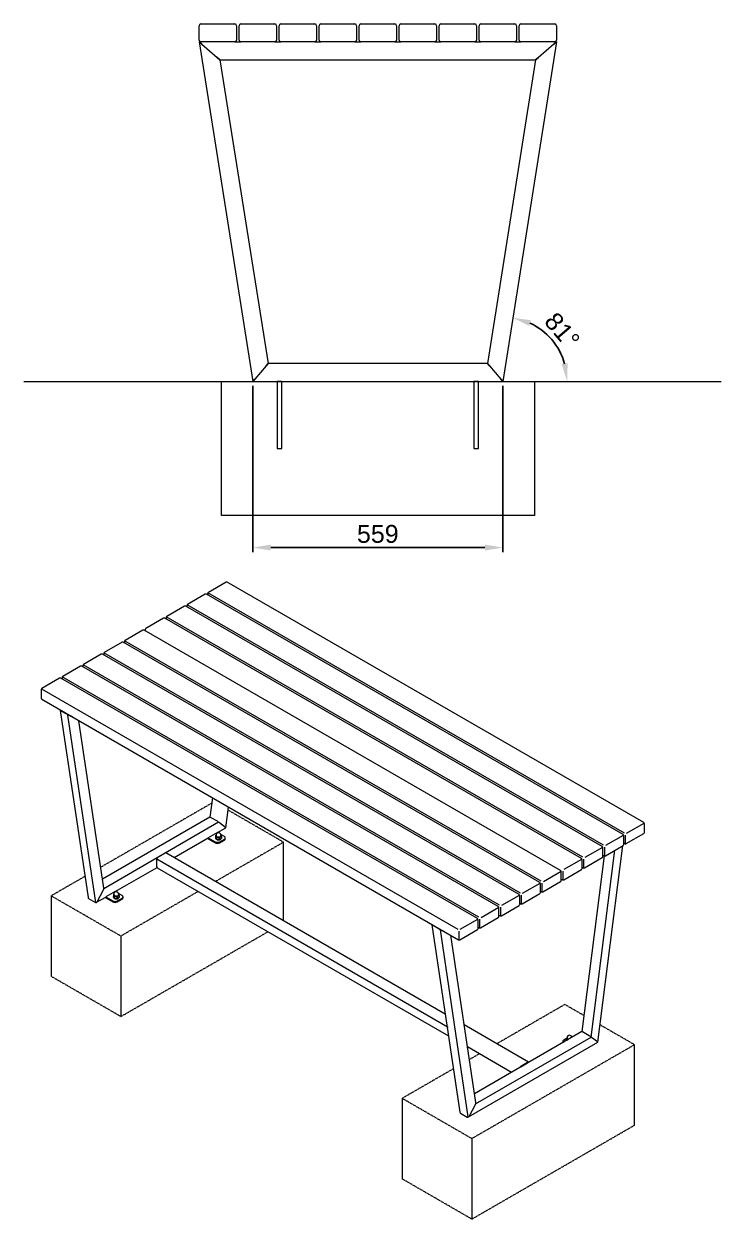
# Model space of a CAD drawing. Header units: millimetres. Extents: x -327 to 4698, y -49 to 3402.
# Drawn here: x 3139 to 4698, y 727 to 3402 of the extents above; entities that cross this region are included whole.
import ezdxf

# ---------------------------------------------------------------- set-up
doc = ezdxf.new("R2010")
doc.units = ezdxf.units.MM
doc.linetypes.add('HIDDEN', pattern=[1.905, 1.27, -0.635])
for name, color, linetype, lineweight in [('ZANO_R', 7, 'Continuous', 0), ('ZANO_R_przerywana', 7, 'HIDDEN', 0), ('ZANO_W', 1, 'Continuous', 0)]:
    doc.layers.add(name, color=color, linetype=linetype, lineweight=lineweight)
doc.styles.add('Arial', font='arial.ttf')
doc.styles.get("Standard").update_dxf_attribs({"font": 'ARIALUNI.TTF'})
doc.dimstyles.new('pl i ang', dxfattribs={"dimtxt": 50, "dimasz": 50, "dimexe": 1.25, "dimexo": 0.625, "dimgap": 10, "dimtad": 1, "dimtoh": 1, "dimtxsty": 'Standard', "dimcen": 2.5, "dimclrd": 1, "dimclre": 1, "dimclrt": 1, "dimadec": 0, "dimazin": 0, "dimtfac": 1, "dimtmove": 0, "dimatfit": 3, "dimfxl": 1, "dimarcsym": 1})

# ---------------------------------------------------------------- blocks, each defined once
blk = doc.blocks.new('*D406')
at = {"layer": 'ZANO_W', "color": 1, "lineweight": -2}
for p, q in [((3650.9, 2591.6), (3650.9, 2219.7)), ((4210, 2591.6), (4210, 2219.7)), ((4170, 2229.7), (3690.9, 2229.7))]:
    blk.add_line(p, q, dxfattribs=at)
at = {"layer": 'ZANO_W', "color": 1}
for points in [[(3690.9, 2236.4), (3690.9, 2223.1), (3650.9, 2229.7)], [(4170, 2223.1), (4170, 2236.4), (4210, 2229.7)]]:
    blk.add_solid(points, dxfattribs=at)
at = {"layer": 'ZANO_W', "color": 1, "insert": (3930.5, 2260.1), "char_height": 40, "attachment_point": 5, "style": 'Arial'}
blk.add_mtext('559', dxfattribs=at)
blk = doc.blocks.new('*D407')
at = {"layer": 'ZANO_W', "color": 1, "lineweight": -2}
blk.add_arc((4210, 2601.6), 144, 15.9634, 65.0366, dxfattribs=at)
at = {"layer": 'ZANO_W', "color": 1}
for points in [[(4272.8, 2738.6), (4268.9, 2725.8), (4232.6, 2743.9)], [(4341.9, 2640.3), (4355.1, 2642.2), (4354.1, 2601.6)]]:
    blk.add_solid(points, dxfattribs=at)
at = {"layer": 'ZANO_W', "color": 1, "insert": (4342.9, 2715.1), "char_height": 40, "attachment_point": 5, "rotation": 310.5, "style": 'Arial'}
blk.add_mtext('81%%d', dxfattribs=at)

msp = doc.modelspace()

# ---------------------------------------------------------------- linework, layer by layer
at = {"layer": 'ZANO_R'}
for p, q in [((3530.6, 3365.6), (3530.6, 3397.6)), ((3534.6, 3401.6), (3610.6, 3401.6)), ((3614.6, 3397.6), (3614.6, 3365.6)), ((3620, 3365.6), (3620, 3397.6)), ((3624, 3401.6), (3700, 3401.6)), ((3704, 3397.6), (3704, 3365.6)), ((3709.5, 3365.6), (3709.5, 3397.6)), ((3713.5, 3401.6), (3789.5, 3401.6)), ((3793.5, 3397.6), (3793.5, 3365.6)), ((3799, 3365.6), (3799, 3397.6)), ((3803, 3401.6), (3879, 3401.6)), ((3883, 3397.6), (3883, 3365.6)), ((3888.5, 3365.6), (3888.5, 3397.6)), ((3892.5, 3401.6), (3968.5, 3401.6)), ((3972.5, 3397.6), (3972.5, 3365.6)), ((3978, 3365.6), (3978, 3397.6)), ((3982, 3401.6), (4058, 3401.6)), ((4062, 3397.6), (4062, 3365.6)), ((4067.4, 3365.6), (4067.4, 3397.6)), ((4071.4, 3401.6), (4147.4, 3401.6)), ((4151.4, 3397.6), (4151.4, 3365.6)), ((4156.9, 3365.6), (4156.9, 3397.6)), ((4160.9, 3401.6), (4236.9, 3401.6)), ((4240.9, 3397.6), (4240.9, 3365.6)), ((4246.4, 3365.6), (4246.4, 3397.6)), ((4250.4, 3401.6), (4326.4, 3401.6)), ((4330.4, 3397.6), (4330.4, 3365.6)), ((3530.6, 3361.6), (3650.9, 2601.6)), ((3530.6, 3361.6), (3536.6, 3356.4)), ((3530.6, 3361.6), (3534.6, 3361.6)), ((3536.6, 3356.4), (3530.6, 3361.6)), ((3610.6, 3361.6), (3534.6, 3361.6)), ((3536.6, 3356.4), (3571.3, 3326.8)), ((3610.6, 3361.6), (3624, 3361.6)), ((3700, 3361.6), (3624, 3361.6)), ((3700, 3361.6), (3713.5, 3361.6)), ((3789.5, 3361.6), (3713.5, 3361.6)), ((3789.5, 3361.6), (3803, 3361.6)), ((3879, 3361.6), (3803, 3361.6)), ((3879, 3361.6), (3892.5, 3361.6)), ((3968.5, 3361.6), (3892.5, 3361.6)), ((3968.5, 3361.6), (3982, 3361.6)), ((4058, 3361.6), (3982, 3361.6)), ((4058, 3361.6), (4071.4, 3361.6)), ((4147.4, 3361.6), (4071.4, 3361.6)), ((4147.4, 3361.6), (4160.9, 3361.6)), ((4236.9, 3361.6), (4160.9, 3361.6)), ((4330.4, 3361.6), (4210, 2601.6)), ((4236.9, 3361.6), (4250.4, 3361.6)), ((4326.4, 3361.6), (4250.4, 3361.6)), ((4324.3, 3356.4), (4289.6, 3326.8)), ((4330.4, 3361.6), (4324.3, 3356.4)), ((4324.3, 3356.4), (4330.4, 3361.6)), ((4326.4, 3361.6), (4330.4, 3361.6)), ((3571.3, 3326.8), (3577.4, 3321.6)), ((3577.4, 3321.6), (3571.3, 3326.8)), ((3577.4, 3321.6), (3685.1, 2641.6)), ((3577.4, 3321.6), (4283.6, 3321.6)), ((4283.6, 3321.6), (4175.9, 2641.6)), ((4289.6, 3326.8), (4283.6, 3321.6)), ((4283.6, 3321.6), (4289.6, 3326.8)), ((3680.7, 2636.4), (3655.4, 2606.8)), ((3685.1, 2641.6), (3680.7, 2636.4)), ((3680.7, 2636.4), (3685.1, 2641.6)), ((4175.9, 2641.6), (3685.1, 2641.6)), ((4175.9, 2641.6), (4180.3, 2636.4)), ((4180.3, 2636.4), (4175.9, 2641.6)), ((4180.3, 2636.4), (4205.6, 2606.8)), ((3138.8, 2601.6), (4698.4, 2601.6)), ((3580.7, 2601.6), (4280.7, 2601.6)), ((3580.7, 2601.6), (4280.7, 2601.6)), ((3655.4, 2606.8), (3650.9, 2601.6)), ((3650.9, 2601.6), (3655.4, 2606.8)), ((3715.5, 2601.6), (3705.5, 2601.6)), ((4155.5, 2601.6), (4145.5, 2601.6)), ((4205.6, 2606.8), (4210, 2601.6)), ((4210, 2601.6), (4205.6, 2606.8)), ((3590.9, 2152.1), (3551.4, 2129.2)), ((4525.6, 1614.2), (3593.8, 2152.1)), ((3544.4, 2125.2), (3504.8, 2102.4)), ((4479.1, 1587.3), (3547.3, 2125.2)), ((3549.9, 2126.7), (3549.9, 2123.7)), ((4482, 1590.3), (3550.3, 2128.2)), ((3497.8, 2098.3), (3458.3, 2075.5)), ((4432.5, 1560.5), (3500.8, 2098.3)), ((3503.4, 2099.8), (3503.4, 2096.8)), ((4435.5, 1563.4), (3503.8, 2101.3)), ((3451.3, 2071.5), (3411.8, 2048.7)), ((4386, 1533.6), (3454.2, 2071.5)), ((3456.8, 2073), (3456.8, 2070)), ((4389, 1536.6), (3457.2, 2074.5)), ((3404.8, 2044.6), (3365.3, 2021.8)), ((4339.5, 1506.7), (3407.7, 2044.6)), ((3410.3, 2046.1), (3410.3, 2043.1)), ((3358.3, 2017.8), (3318.7, 1995)), ((4293, 1479.9), (3361.2, 2017.8)), ((3363.8, 2019.3), (3363.8, 2016.3)), ((4295.9, 1482.8), (3364.2, 2020.7)), ((3311.7, 1990.9), (3272.2, 1968.1)), ((4246.4, 1453), (3314.7, 1990.9)), ((3317.3, 1992.4), (3317.3, 1989.4)), ((4249.4, 1456), (3317.7, 1993.9)), ((3265.2, 1964.1), (3225.7, 1941.2)), ((4199.9, 1426.2), (3268.1, 1964.1)), ((3270.7, 1965.6), (3270.7, 1962.6)), ((4202.9, 1429.1), (3271.1, 1967)), ((3218.7, 1937.2), (3179.2, 1914.4)), ((4153.4, 1399.3), (3221.6, 1937.2)), ((3224.2, 1938.7), (3224.2, 1935.7)), ((4156.4, 1402.3), (3224.6, 1940.2)), ((3177.7, 1911.8), (3177.7, 1892.6)), ((3178.1, 1913.3), (4109.8, 1375.4)), ((3179.2, 1890.1), (4110.9, 1352.2)), ((3220.9, 1866), (3219.8, 1865.4)), ((3219.8, 1865.3), (3282.2, 1446.5)), ((3236.2, 1855.8), (3220.8, 1864.6)), ((3236.4, 1854.4), (3298.8, 1435.6)), ((3247.2, 1850.8), (3242, 1852.9)), ((3317.7, 1467.8), (3261.9, 1842.3)), ((3560.6, 1669.9), (3555.1, 1626.6)), ((3590.7, 1602.8), (3596.6, 1649.1)), ((3555.1, 1626.6), (3314.7, 1487.9)), ((3574.2, 1615.5), (3317.6, 1465.8)), ((3571.7, 1617.2), (3556.3, 1626)), ((3589.8, 1603.6), (3576.7, 1613.8)), ((4487.1, 1590.3), (4526.7, 1613.1)), ((4527, 1592.4), (4527, 1611.6)), ((3474.8, 1535.9), (3550.8, 1579.8)), ((3571.6, 1592.4), (3550.8, 1580.4)), ((3550.8, 1580.4), (3566.4, 1571.4)), ((3550.8, 1580.4), (3550.8, 1578)), ((3567.6, 1585.2), (3568.7, 1586)), ((3567.6, 1585.2), (3567.6, 1581.3)), ((3568.3, 1579.4), (3568.3, 1578.9)), ((3568.7, 1586.1), (3568.7, 1584.8)), ((3569.4, 1581.4), (3569.4, 1577.5)), ((3573.1, 1591.5), (3571.6, 1592.4)), ((3572.1, 1592.1), (3590.7, 1602.8)), ((3576, 1580.4), (3576, 1576.5)), ((3587.2, 1583.4), (3579.4, 1587.8)), ((3579.7, 1584.8), (3579.7, 1586.1)), ((3579.9, 1585.5), (3579.7, 1585.8)), ((3580.8, 1583.2), (3580.8, 1579.2)), ((3589.3, 1578), (3589.3, 1580.4)), ((4440.6, 1563.4), (4480.1, 1586.2)), ((4480.5, 1565.6), (4480.5, 1584.8)), ((4484.6, 1566.7), (4484.6, 1585.9)), ((4486.1, 1567.1), (4525.6, 1589.9)), ((3550.8, 1578), (3566.4, 1568.9)), ((3576.8, 1571.4), (3587.2, 1577.4)), ((3576.8, 1568.9), (3587.2, 1575)), ((4394.1, 1536.6), (4433.6, 1559.4)), ((4407.5, 1134.4), (4460.6, 1552.4)), ((4422.6, 1122.6), (4478.6, 1562.7)), ((4434, 1538.7), (4434, 1557.9)), ((4438.1, 1539.8), (4438.1, 1559)), ((4439.5, 1540.2), (4479.1, 1563)), ((4480.5, 1568.6), (4483.1, 1567.1)), ((3436.4, 1515), (3436.4, 1532.8)), ((3436.4, 1532.8), (4087.8, 1156.8)), ((3439.1, 1537.5), (3454.5, 1546.4)), ((4081.4, 1185.8), (3456.4, 1546.6)), ((4347.6, 1509.7), (4387.1, 1532.5)), ((4437, 1540), (4387, 1146.4)), ((4387.5, 1511.8), (4387.5, 1531)), ((4391.5, 1512.9), (4391.5, 1532.2)), ((4393, 1513.3), (4432.5, 1536.1)), ((4434, 1541.7), (4436.6, 1540.2)), ((3343.3, 1460), (3436.7, 1513.9)), ((3437.2, 1513.3), (4088.6, 1137.2)), ((4301.2, 1482.6), (4340.7, 1505.4)), ((4340.9, 1485), (4340.9, 1504.2)), ((4345, 1486.1), (4345, 1505.3)), ((4346.5, 1486.5), (4386, 1509.3)), ((4387.5, 1514.8), (4390.1, 1513.3)), ((4254.5, 1456), (4294, 1478.8)), ((4294.4, 1458.1), (4294.4, 1477.3)), ((4298.5, 1459.2), (4298.5, 1478.4)), ((4300, 1459.6), (4339.5, 1482.4)), ((4340.9, 1488), (4343.5, 1486.5)), ((3283.4, 1444.5), (3298.8, 1435.6)), ((3301.3, 1435.8), (3322, 1447.7)), ((3303.8, 1438.5), (3316.9, 1463.8)), ((3342.8, 1460.3), (3322, 1448.3)), ((3322, 1448.3), (3337.6, 1439.3)), ((3322, 1448.3), (3322, 1445.9)), ((3322, 1445.9), (3337.6, 1436.9)), ((3338.9, 1453.1), (3339.9, 1454)), ((3338.9, 1453.1), (3338.9, 1449.2)), ((3339.5, 1447.3), (3339.5, 1446.8)), ((3339.9, 1454), (3339.9, 1452.7)), ((3340.6, 1449.3), (3340.6, 1445.4)), ((3344.3, 1459.4), (3342.8, 1460.3)), ((3347.2, 1448.3), (3347.2, 1444.4)), ((3348, 1439.3), (3358.4, 1445.3)), ((3358.4, 1451.3), (3350.7, 1455.8)), ((3350.9, 1452.7), (3350.9, 1454)), ((3351.1, 1453.4), (3350.9, 1453.7)), ((3352, 1451.1), (3352, 1447.2)), ((3360.6, 1445.9), (3360.6, 1448.3)), ((4208, 1429.1), (4247.5, 1451.9)), ((4247.9, 1431.3), (4247.9, 1450.5)), ((4252, 1432.4), (4252, 1451.6)), ((4253.4, 1432.8), (4293, 1455.6)), ((4294.4, 1461.1), (4297, 1459.6)), ((3348, 1436.9), (3358.4, 1442.9)), ((4161.5, 1402.1), (4201.1, 1424.9)), ((4201.4, 1404.4), (4201.4, 1423.6)), ((4205.4, 1405.5), (4205.4, 1424.7)), ((4206.9, 1405.9), (4246.4, 1428.7)), ((4247.9, 1434.3), (4250.5, 1432.8)), ((4114.9, 1375.4), (4154.5, 1398.2)), ((4154.8, 1377.5), (4154.8, 1396.8)), ((4158.9, 1378.6), (4158.9, 1397.9)), ((4160.4, 1379), (4199.9, 1401.9)), ((4201.4, 1407.4), (4204, 1405.9)), ((4052.8, 1385.7), (4051.7, 1385.1)), ((4051.7, 1385.1), (4114.1, 966.2)), ((4068.1, 1375.5), (4052.7, 1384.4)), ((4069.9, 1374.4), (4132.2, 955.5)), ((4079.2, 1370.5), (4074, 1372.6)), ((4112.4, 1351.8), (4112.4, 1371)), ((4113.9, 1352.2), (4153.4, 1375)), ((4154.8, 1380.5), (4157.4, 1379)), ((4149.6, 987.6), (4093.9, 1362)), ((4267.5, 1078.3), (4123.8, 1161.3)), ((4387, 1146.4), (4146.6, 1007.6)), ((4149.1, 985.2), (4407.5, 1134.4)), ((4344.2, 1124.1), (4344.2, 1121.7)), ((4352.8, 1130.8), (4346.3, 1127.1)), ((4352.8, 1132), (4353.8, 1132.8)), ((4352.8, 1132), (4352.8, 1128)), ((4353.8, 1132.9), (4353.8, 1131.5)), ((4354.5, 1128.2), (4354.5, 1127.6)), ((4354.5, 1128.2), (4355.6, 1128.2)), ((4403.6, 1136.9), (4388.2, 1145.8)), ((4421.8, 1123.4), (4408.6, 1133.5)), ((4131, 1112.8), (4229.9, 1055.7)), ((4133.3, 955.5), (4422.6, 1122.6)), ((4250.2, 1069.2), (4265.6, 1078.1)), ((4250.2, 1067.7), (4265.6, 1076.6)), ((4115.3, 964.2), (4130.7, 955.3)), ((4135.7, 958.2), (4148.8, 983.6))]:
    msp.add_line(p, q, dxfattribs=at)
at = {"layer": 'ZANO_R', "flags": 128}
for points in [[(3568.3, 1579.8), (3568.4, 1579.1), (3568.7, 1578.7)], [(3568.3, 1578.9), (3568.4, 1578.2), (3568.8, 1577.5), (3569.5, 1576.8), (3570.3, 1576.3), (3571.4, 1575.9), (3572.5, 1575.6), (3573.8, 1575.5), (3575.1, 1575.5), (3576.3, 1575.7), (3577.4, 1576), (3578.4, 1576.5), (3579.2, 1577.1), (3579.7, 1577.7), (3580, 1578.4), (3580.1, 1578.5)], [(3579.7, 1585.4), (3579.8, 1585.2), (3579.9, 1584.5), (3579.7, 1583.8), (3579.3, 1583.2), (3578.6, 1582.6), (3577.8, 1582.1), (3576.7, 1581.7), (3575.6, 1581.4), (3574.4, 1581.3), (3573.1, 1581.4), (3571.9, 1581.6), (3570.9, 1581.9), (3570, 1582.4), (3569.2, 1583), (3568.7, 1583.7), (3568.5, 1584.4), (3568.5, 1585.1), (3568.7, 1585.4)], [(3568.7, 1584.8), (3568.7, 1584.5), (3568.9, 1583.8), (3569.4, 1583.2), (3570.1, 1582.6), (3571, 1582.2), (3572, 1581.8), (3573.2, 1581.6), (3574.3, 1581.6), (3575.5, 1581.7), (3576.6, 1581.9), (3577.7, 1582.3), (3578.5, 1582.8), (3579.1, 1583.4), (3579.5, 1584), (3579.7, 1584.7), (3579.6, 1585.4), (3579.3, 1586), (3578.7, 1586.6), (3577.9, 1587.1), (3577.8, 1587.2)], [(3587.2, 1577.4), (3588.1, 1578), (3588.8, 1578.7), (3589.2, 1579.5), (3589.3, 1580.4), (3589.2, 1581.2), (3588.8, 1582), (3588.1, 1582.7), (3587.2, 1583.4)], [(3578.1, 1577.3), (3578.4, 1577.4), (3578.8, 1577.7)], [(3339.5, 1447.7), (3339.7, 1447.1), (3339.9, 1446.6)], [(3339.5, 1446.8), (3339.7, 1446.1), (3340, 1445.4), (3340.7, 1444.8), (3341.5, 1444.2), (3342.6, 1443.8), (3343.8, 1443.5), (3345, 1443.4), (3346.3, 1443.4), (3347.5, 1443.6), (3348.6, 1443.9), (3349.6, 1444.4), (3350.4, 1445), (3351, 1445.7), (3351.3, 1446.4), (3351.3, 1446.5)], [(3350.9, 1453.4), (3351, 1453.2), (3351.1, 1452.5), (3350.9, 1451.8), (3350.5, 1451.1), (3349.9, 1450.5), (3349, 1450), (3347.9, 1449.6), (3346.8, 1449.4), (3345.6, 1449.3), (3344.3, 1449.3), (3343.2, 1449.5), (3342.1, 1449.9), (3341.2, 1450.4), (3340.5, 1450.9), (3340, 1451.6), (3339.7, 1452.3), (3339.8, 1453), (3339.9, 1453.4)], [(3339.9, 1452.7), (3339.9, 1452.4), (3340.1, 1451.8), (3340.6, 1451.1), (3341.3, 1450.6), (3342.2, 1450.1), (3343.2, 1449.8), (3344.4, 1449.6), (3345.6, 1449.5), (3346.7, 1449.6), (3347.9, 1449.8), (3348.9, 1450.2), (3349.7, 1450.7), (3350.4, 1451.3), (3350.8, 1451.9), (3350.9, 1452.6), (3350.8, 1453.3), (3350.5, 1454), (3349.9, 1454.6), (3349.1, 1455.1), (3349.1, 1455.1)], [(3349.3, 1445.2), (3349.6, 1445.4), (3350, 1445.6)], [(3358.4, 1445.3), (3359.3, 1445.9), (3360, 1446.7), (3360.4, 1447.5), (3360.6, 1448.3), (3360.4, 1449.1), (3360, 1449.9), (3359.3, 1450.6), (3358.4, 1451.3)], [(4346.3, 1127.1), (4345.4, 1126.5), (4344.7, 1125.7), (4344.3, 1124.9), (4344.2, 1124.1), (4344.3, 1123.3), (4344.7, 1122.5), (4345, 1122.1)], [(4356.2, 1128.6), (4356, 1128.7), (4355.1, 1129.2), (4354.4, 1129.8), (4353.9, 1130.4), (4353.6, 1131.1), (4353.7, 1131.8), (4353.8, 1132.2)], [(4365.4, 1133.9), (4364.7, 1134), (4364.7, 1134)]]:
    msp.add_lwpolyline(points, dxfattribs=at)
at = {"layer": 'ZANO_R'}
for centre, radius, start, end in [((3534.6, 3397.6), 4, 90, 180), ((3610.6, 3397.6), 4, 0, 90), ((3624, 3397.6), 4, 90, 180), ((3700, 3397.6), 4, 0, 90), ((3713.5, 3397.6), 4, 90, 180), ((3789.5, 3397.6), 4, 0, 90), ((3803, 3397.6), 4, 90, 180), ((3879, 3397.6), 4, 0, 90), ((3892.5, 3397.6), 4, 90, 180), ((3968.5, 3397.6), 4, 0, 90), ((3982, 3397.6), 4, 90, 180), ((4058, 3397.6), 4, 0, 90), ((4071.4, 3397.6), 4, 90, 180), ((4147.4, 3397.6), 4, 0, 90), ((4160.9, 3397.6), 4, 90, 180), ((4236.9, 3397.6), 4, 0, 90), ((4250.4, 3397.6), 4, 90, 180), ((4326.4, 3397.6), 4, 0, 90), ((3534.6, 3365.6), 4, 180, 270), ((3610.6, 3365.6), 4, 270, 0), ((3624, 3365.6), 4, 180, 270), ((3700, 3365.6), 4, 270, 0), ((3713.5, 3365.6), 4, 180, 270), ((3789.5, 3365.6), 4, 270, 0), ((3803, 3365.6), 4, 180, 270), ((3879, 3365.6), 4, 270, 0), ((3892.5, 3365.6), 4, 180, 270), ((3968.5, 3365.6), 4, 270, 0), ((3982, 3365.6), 4, 180, 270), ((4058, 3365.6), 4, 270, 0), ((4071.4, 3365.6), 4, 180, 270), ((4147.4, 3365.6), 4, 270, 0), ((4160.9, 3365.6), 4, 180, 270), ((4236.9, 3365.6), 4, 270, 0), ((4250.4, 3365.6), 4, 180, 270), ((4326.4, 3365.6), 4, 270, 0), ((3592.4, 2149.5), 2.94, 60.0027, 119.9973), ((3545.8, 2122.7), 2.94, 60.0027, 119.9973), ((3552.8, 2126.7), 2.94, 119.9973, 180), ((3499.3, 2095.8), 2.94, 60.0027, 119.9973), ((3506.3, 2099.8), 2.94, 119.9973, 180), ((3452.8, 2068.9), 2.94, 60.0027, 119.9973), ((3459.8, 2073), 2.94, 119.9973, 180), ((3406.3, 2042.1), 2.94, 60.0027, 119.9973), ((3413.3, 2046.1), 2.94, 119.9973, 180), ((3359.7, 2015.2), 2.94, 60.0027, 119.9973), ((3366.7, 2019.3), 2.94, 119.9973, 180), ((3313.2, 1988.4), 2.94, 60.0027, 119.9973), ((3320.2, 1992.4), 2.94, 119.9973, 180), ((3266.7, 1961.5), 2.94, 60.0027, 119.9973), ((3273.7, 1965.6), 2.94, 119.9973, 180), ((3220.2, 1934.6), 2.94, 60.0027, 119.9973), ((3227.2, 1938.7), 2.94, 119.9973, 180), ((3180.6, 1911.8), 2.94, 119.9973, 180), ((3180.6, 1892.6), 2.94, 180, 240.0027), ((4524.1, 1611.6), 2.94, 0, 60.0027), ((3570.4, 1584.6), 2.09, 145.6707, 205.0509), ((3573, 1586.7), 5.37, 213.4389, 266.5665), ((3574.2, 1586.1), 5.51, 0, 180), ((3574.2, 1590.2), 9.03, 260.2289, 297.3572), ((3577.4, 1584.6), 2.59, 290.7421, 19.461), ((4477.6, 1584.8), 2.94, 0, 60.0027), ((4524.1, 1592.4), 2.94, 299.9973, 0), ((3571.6, 1581.4), 11.3, 242.6097, 297.3903), ((3571.6, 1579), 11.3, 242.6097, 297.3903), ((3574.2, 1586.4), 9.96, 258.5353, 276.3399), ((3585.7, 1578.3), 3.7, 294.3747, 354.3052), ((4431.1, 1557.9), 2.94, 0, 60.0027), ((4477.6, 1565.6), 2.94, 299.9973, 0), ((4484.6, 1569.6), 2.94, 240.0027, 299.9973), ((3442.3, 1532.5), 5.88, 122.6055, 177.3945), ((3455.6, 1544.8), 1.92, 65.6929, 125.6176), ((4384.5, 1531), 2.94, 0, 60.0027), ((4431.1, 1538.7), 2.94, 299.9973, 0), ((4438.1, 1542.7), 2.94, 240.0027, 299.9973), ((3438.3, 1514.8), 1.88, 173.7012, 234.9867), ((4338, 1504.2), 2.94, 0, 60.0027), ((4384.5, 1511.8), 2.94, 299.9973, 0), ((4391.5, 1515.9), 2.94, 240.0027, 299.9973), ((4291.5, 1477.3), 2.94, 0, 60.0027), ((4338, 1485), 2.94, 299.9973, 0), ((4345, 1489), 2.94, 240.0027, 299.9973), ((3341.6, 1452.6), 2.09, 145.6707, 205.0509), ((3344.2, 1454.6), 5.37, 213.4389, 266.5665), ((3345.4, 1454), 5.51, 0, 180), ((3345.4, 1454.3), 9.96, 258.5353, 276.3399), ((3345.4, 1458.2), 9.03, 260.2289, 297.3572), ((3348.7, 1452.6), 2.59, 290.7421, 19.461), ((3356.9, 1446.2), 3.7, 294.3747, 354.3052), ((4245, 1450.5), 2.94, 0, 60.0027), ((4291.5, 1458.1), 2.94, 299.9973, 0), ((4298.5, 1462.2), 2.94, 240.0027, 299.9973), ((3342.8, 1449.3), 11.3, 242.6097, 297.3903), ((3342.8, 1446.9), 11.3, 242.6097, 297.3903), ((4198.4, 1423.6), 2.94, 0, 60.0027), ((4245, 1431.3), 2.94, 299.9973, 0), ((4252, 1435.3), 2.94, 240.0027, 299.9973), ((4151.9, 1396.8), 2.94, 0, 60.0027), ((4198.4, 1404.4), 2.94, 299.9973, 0), ((4205.4, 1408.4), 2.94, 240.0027, 299.9973), ((4151.9, 1377.5), 2.94, 299.9973, 0), ((4158.9, 1381.6), 2.94, 240.0027, 299.9973), ((4112.4, 1354.7), 2.94, 240.0027, 299.9973), ((4355.5, 1131.4), 2.09, 145.6707, 205.0509), ((4357.4, 1132.7), 4.35, 210.1864, 252.715), ((4359.3, 1132.9), 5.51, 7.0103, 180), ((4357.2, 1132.1), 3.42, 190.3532, 259.2045), ((4266.7, 1076.9), 1.65, 31.4558, 129.7085), ((4266.2, 1075.7), 1.06, 81.0531, 124.1615), ((4253.4, 1064.3), 5.91, 122.6962, 163.029), ((4251.6, 1065.4), 2.64, 121.6608, 144.2411)]:
    msp.add_arc(centre, radius, start, end, dxfattribs=at)
for centre, major_axis, ratio, start_param, end_param in [((3223.9, 1863.4), (4.16, -2.01), 0.067487, 3.095697, 3.881014), ((3223.9, 1863.4), (4.16, -2.01), 0.067487, 3.095697, 3.881014), ((3239.3, 1854.5), (4.16, -2.01), 0.067487, 3.881014, 5.45181), ((3239.3, 1854.5), (4.16, -2.01), 0.067487, 3.881014, 5.45181), ((3558.6, 1624.2), (3.55, -2.36), 0.067759, 2.322682, 3.107999), ((3558.6, 1624.2), (3.55, -2.36), 0.067759, 2.322682, 3.107999), ((3574, 1615.4), (3.55, -2.36), 0.067759, 0.751886, 2.322682), ((3574, 1615.4), (3.55, -2.36), 0.067759, 0.751886, 2.322682), ((3587.1, 1605.2), (3.55, -2.36), 0.067759, 6.249592, 7.035071), ((3587.1, 1605.2), (3.55, -2.36), 0.067759, 6.249592, 7.035071), ((3285.7, 1448.9), (2.18, 4.52), 0.620683, 2.402172, 3.095697), ((3285.7, 1448.9), (2.18, 4.52), 0.620683, 2.402172, 3.095697), ((3314.2, 1465.4), (2.18, 4.52), 0.620683, 4.666493, 5.543764), ((3314.2, 1465.4), (2.18, 4.52), 0.620683, 4.666493, 5.543764), ((3301.1, 1440), (2.18, 4.52), 0.620683, 3.095697, 4.666493), ((3301.1, 1440), (2.18, 4.52), 0.620683, 3.095697, 4.666493), ((4055.9, 1383.1), (4.16, -2.01), 0.067487, 3.095697, 3.881014), ((4055.9, 1383.1), (4.16, -2.01), 0.067487, 3.095697, 3.881014), ((4071.3, 1374.2), (4.16, -2.01), 0.067487, 3.881014, 5.45181), ((4071.3, 1374.2), (4.16, -2.01), 0.067487, 3.881014, 5.45181), ((4390.5, 1144), (3.55, -2.36), 0.067759, 2.322682, 3.107999), ((4390.5, 1144), (3.55, -2.36), 0.067759, 2.322682, 3.107999), ((4405.9, 1135.1), (3.55, -2.36), 0.067759, 0.751886, 2.322682), ((4405.9, 1135.1), (3.55, -2.36), 0.067759, 0.751886, 2.322682), ((4419.1, 1124.9), (3.55, -2.36), 0.067759, 6.249592, 7.035071), ((4419.1, 1124.9), (3.55, -2.36), 0.067759, 6.249592, 7.035071), ((4117.6, 968.7), (2.18, 4.52), 0.620683, 2.402172, 3.095697), ((4117.6, 968.7), (2.18, 4.52), 0.620683, 2.402172, 3.095697), ((4146.1, 985.1), (2.18, 4.52), 0.620683, 4.666493, 5.543764), ((4146.1, 985.1), (2.18, 4.52), 0.620683, 4.666493, 5.543764), ((4133, 959.8), (2.18, 4.52), 0.620683, 3.095697, 4.666493), ((4133, 959.8), (2.18, 4.52), 0.620683, 3.095697, 4.666493)]:
    msp.add_ellipse(centre, major_axis=major_axis, ratio=ratio, start_param=start_param, end_param=end_param, dxfattribs=at)
for points, knots in [([(3567.6, 1585.2), (3567.8, 1585), (3568.1, 1584.6), (3568.4, 1584), (3568.5, 1583.7)], [0, 0, 0, 0, 0.495458, 1, 1, 1, 1]), ([(3568.5, 1578.9), (3568.5, 1579), (3568.3, 1579.3), (3568, 1580.1), (3567.8, 1580.9), (3567.6, 1581.3)], [0, 0, 0, 0, 0.070086, 0.530782, 1, 1, 1, 1]), ([(3568.5, 1583.7), (3568.5, 1583.7), (3568.7, 1583.4), (3569, 1582.6), (3569.3, 1581.8), (3569.4, 1581.4)], [0, 0, 0, 0, 0.070086, 0.530782, 1, 1, 1, 1]), ([(3569.4, 1577.5), (3569.3, 1577.7), (3569, 1578), (3568.7, 1578.6), (3568.5, 1578.9)], [0, 0, 0, 0, 0.495458, 1, 1, 1, 1]), ([(3569.4, 1581.4), (3569.9, 1581.5), (3571, 1581.5), (3572.1, 1581.4), (3572.7, 1581.3)], [0, 0, 0, 0, 0.495458, 1, 1, 1, 1]), ([(3572.7, 1581.3), (3572.8, 1581.3), (3573.3, 1581.2), (3574.5, 1581), (3575.5, 1580.6), (3576, 1580.4)], [0, 0, 0, 0, 0.070086, 0.530782, 1, 1, 1, 1]), ([(3576, 1580.4), (3576.5, 1580.9), (3577.3, 1581.6), (3578.1, 1582.1), (3578.4, 1582.2)], [0, 0, 0, 0, 0.745921, 1, 1, 1, 1]), ([(3578.4, 1582.2), (3579, 1582.5), (3579.8, 1582.9), (3580.6, 1583.1), (3580.8, 1583.2)], [0, 0, 0, 0, 0.760801, 1, 1, 1, 1]), ([(3580.8, 1579.2), (3580.6, 1579.1), (3579.8, 1578.4), (3579, 1577.8), (3578.4, 1577.4)], [0, 0, 0, 0, 0.239199, 1, 1, 1, 1]), ([(3579.9, 1585.5), (3579.9, 1585.5), (3579.8, 1585.7), (3579.7, 1585.8), (3579.7, 1585.8)], [0, 0, 0, 0, 0.372679, 1, 1, 1, 1]), ([(3580.8, 1583.2), (3580.6, 1583.6), (3580.3, 1584.5), (3580, 1585.2), (3579.9, 1585.5)], [0, 0, 0, 0, 0.495458, 1, 1, 1, 1]), ([(3572.7, 1576.5), (3572.6, 1576.5), (3572, 1576.6), (3570.9, 1576.9), (3569.9, 1577.3), (3569.4, 1577.5)], [0, 0, 0, 0, 0.070086, 0.530782, 1, 1, 1, 1]), ([(3576, 1576.5), (3575.4, 1576.4), (3574.3, 1576.3), (3573.2, 1576.5), (3572.7, 1576.5)], [0, 0, 0, 0, 0.495458, 1, 1, 1, 1]), ([(3578.4, 1577.4), (3578.1, 1577.3), (3577.3, 1576.9), (3576.5, 1576.6), (3576, 1576.5)], [0, 0, 0, 0, 0.254079, 1, 1, 1, 1]), ([(3338.9, 1453.1), (3339, 1452.9), (3339.3, 1452.6), (3339.6, 1452), (3339.7, 1451.7)], [0, 0, 0, 0, 0.495458, 1, 1, 1, 1]), ([(3339.7, 1446.9), (3339.7, 1446.9), (3339.6, 1447.3), (3339.3, 1448), (3339, 1448.8), (3338.9, 1449.2)], [0, 0, 0, 0, 0.070086, 0.530782, 1, 1, 1, 1]), ([(3339.7, 1451.7), (3339.8, 1451.6), (3339.9, 1451.3), (3340.2, 1450.5), (3340.5, 1449.7), (3340.6, 1449.3)], [0, 0, 0, 0, 0.070086, 0.530782, 1, 1, 1, 1]), ([(3340.6, 1445.4), (3340.5, 1445.6), (3340.2, 1446), (3339.9, 1446.6), (3339.7, 1446.9)], [0, 0, 0, 0, 0.495458, 1, 1, 1, 1]), ([(3340.6, 1449.3), (3341.1, 1449.4), (3342.2, 1449.5), (3343.3, 1449.3), (3343.9, 1449.3)], [0, 0, 0, 0, 0.495458, 1, 1, 1, 1]), ([(3343.9, 1444.5), (3343.8, 1444.5), (3343.2, 1444.6), (3342.1, 1444.8), (3341.1, 1445.2), (3340.6, 1445.4)], [0, 0, 0, 0, 0.070086, 0.530782, 1, 1, 1, 1]), ([(3343.9, 1449.3), (3344, 1449.3), (3344.6, 1449.2), (3345.7, 1448.9), (3346.7, 1448.5), (3347.2, 1448.3)], [0, 0, 0, 0, 0.070086, 0.530782, 1, 1, 1, 1]), ([(3347.2, 1444.4), (3346.6, 1444.3), (3345.6, 1444.3), (3344.5, 1444.4), (3343.9, 1444.5)], [0, 0, 0, 0, 0.495458, 1, 1, 1, 1]), ([(3347.2, 1448.3), (3347.8, 1448.8), (3348.6, 1449.5), (3349.4, 1450), (3349.6, 1450.1)], [0, 0, 0, 0, 0.745921, 1, 1, 1, 1]), ([(3349.6, 1445.3), (3349.4, 1445.2), (3348.6, 1444.8), (3347.8, 1444.6), (3347.2, 1444.4)], [0, 0, 0, 0, 0.254079, 1, 1, 1, 1]), ([(3349.6, 1450.1), (3350.2, 1450.5), (3351, 1450.9), (3351.8, 1451.1), (3352, 1451.1)], [0, 0, 0, 0, 0.760801, 1, 1, 1, 1]), ([(3352, 1447.2), (3351.8, 1447), (3351, 1446.3), (3350.2, 1445.8), (3349.6, 1445.3)], [0, 0, 0, 0, 0.239199, 1, 1, 1, 1]), ([(3351.1, 1453.4), (3351.1, 1453.5), (3351, 1453.6), (3351, 1453.7), (3350.9, 1453.8)], [0, 0, 0, 0, 0.372679, 1, 1, 1, 1]), ([(3352, 1451.1), (3351.8, 1451.5), (3351.5, 1452.4), (3351.3, 1453.1), (3351.1, 1453.4)], [0, 0, 0, 0, 0.495458, 1, 1, 1, 1]), ([(4352.8, 1132), (4352.9, 1131.8), (4353.2, 1131.4), (4353.5, 1130.8), (4353.6, 1130.5)], [0, 0, 0, 0, 0.495458, 1, 1, 1, 1]), ([(4353.2, 1126.8), (4353.2, 1126.8), (4353, 1127.2), (4352.9, 1127.6), (4352.8, 1128)], [0, 0, 0, 0, 0.001068, 1, 1, 1, 1]), ([(4353.6, 1130.5), (4353.7, 1130.5), (4353.8, 1130.1), (4354.1, 1129.4), (4354.4, 1128.6), (4354.5, 1128.2)], [0, 0, 0, 0, 0.070086, 0.530782, 1, 1, 1, 1])]:
    msp.add_open_spline(points, degree=3, knots=knots, dxfattribs=at)
at = {"layer": 'ZANO_R_przerywana'}
for p, q in [((3580.7, 2301.6), (3580.7, 2601.6)), ((3580.7, 2301.6), (3580.7, 2601.6)), ((3705.5, 2601.6), (3705.5, 2451.6)), ((3715.5, 2451.6), (3715.5, 2601.6)), ((4145.5, 2601.6), (4145.5, 2451.6)), ((4155.5, 2451.6), (4155.5, 2601.6)), ((4280.7, 2601.6), (4280.7, 2301.6)), ((4280.7, 2601.6), (4280.7, 2301.6)), ((3705.5, 2451.6), (3715.5, 2451.6)), ((4145.5, 2451.6), (4155.5, 2451.6)), ((4280.7, 2301.6), (3580.7, 2301.6)), ((4280.7, 2301.6), (3580.7, 2301.6)), ((3559, 1657.7), (3310.8, 1514.4)), ((3719.7, 1570.4), (3595.7, 1642)), ((3719.7, 1570.4), (3567.4, 1482.5)), ((3719.7, 1394.6), (3719.7, 1570.4)), ((3275.1, 1493.8), (3199.7, 1450.3)), ((3355.7, 1360.3), (3199.7, 1450.3)), ((3199.7, 1450.3), (3199.7, 1270.2)), ((3529, 1460.3), (3355.7, 1360.3)), ((3355.7, 1180.2), (3685, 1370.2)), ((3355.7, 1360.3), (3355.7, 1180.2)), ((3355.7, 1180.2), (3199.7, 1270.2)), ((4348.8, 1207.2), (4196.6, 1119.3)), ((4391.6, 1182.5), (4348.8, 1207.2)), ((4504.8, 1117.1), (4427.6, 1161.7)), ((4158.1, 1097.1), (4135.3, 1083.9)), ((4504.8, 1117.1), (4140.8, 907)), ((4504.8, 937), (4504.8, 1117.1)), ((4099.6, 1063.3), (3984.9, 997.1)), ((4140.8, 907), (3984.9, 997.1)), ((3984.9, 997.1), (3984.9, 817)), ((4140.8, 726.9), (4504.8, 937)), ((4140.8, 907), (4140.8, 726.9)), ((4140.8, 726.9), (3984.9, 817))]:
    msp.add_line(p, q, dxfattribs=at)

# ---------------------------------------------------------------- dimensions: what is measured, and where the dimension line sits
at = {"layer": 'ZANO_W'}
dim = msp.add_angular_dim_2l(base=(4338.4, 2667), line1=((3138.8, 2601.6), (4698.4, 2601.6)), line2=((4330.4, 3361.6), (4210, 2601.6)), dimstyle='pl i ang', override={"dimtxt": 40, "dimasz": 40, "dimexe": 10, "dimexo": 10, "dimtoh": 0, "dimdec": 0, "dimtxsty": 'Arial', "dimtdec": 0, "dimtmove": 1}, dxfattribs=at)
dim.commit()
dim.dimension.update_dxf_attribs({"geometry": '*D407', "text_midpoint": (4342.9, 2715.1)})
dim = msp.add_linear_dim(base=(3650.9, 2229.7), p1=(4210, 2601.6), p2=(3650.9, 2601.6), dimstyle='pl i ang', override={"dimtxt": 40, "dimasz": 40, "dimexe": 10, "dimexo": 10, "dimtoh": 0, "dimdec": 0, "dimtxsty": 'Arial', "dimtdec": 0, "dimtmove": 1}, dxfattribs=at)
dim.commit()
dim.dimension.update_dxf_attribs({"geometry": '*D406', "text_midpoint": (3930.5, 2260.1)})

doc.saveas('drawing.dxf')
